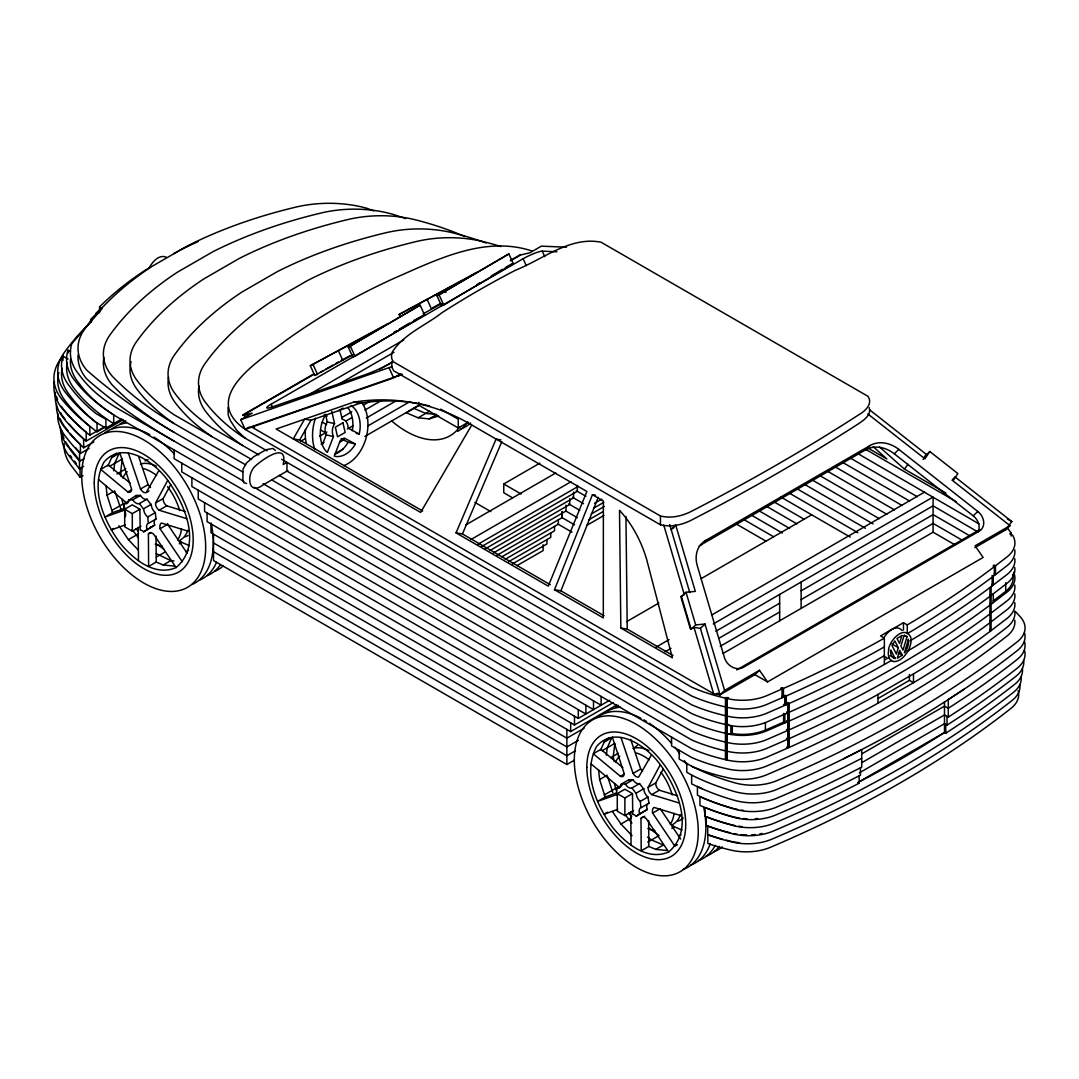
<?xml version="1.0" encoding="UTF-8"?>
<svg xmlns="http://www.w3.org/2000/svg" width="1079" height="1079" viewBox="0 0 1079 1079"><rect width="100%" height="100%" fill="white"/><g stroke="black" fill="none" stroke-linecap="round" stroke-linejoin="round"><path stroke-width="1.5" d="M140.971 526.201L132.299 531.205L124.692 526.808L124.692 509.234L132.299 504.851L139.906 509.234L140.149 530.045A6.906 3.992 60 0 1 143.669 531.799L154.688 525.095A6.906 3.992 60 0 1 155.929 518.905L155.322 512.579A6.906 3.992 60 0 1 151.316 504.945L146.987 499.186A6.906 3.992 60 0 1 140.432 495.396L136.089 495.49L128.495 500.562A6.906 3.992 60 0 1 124.49 503.569L123.883 509.18A6.906 3.992 60 0 1 125.124 516.814M944.489 701.741L944.489 732.493L945.757 733.221L961.564 722.863A1129.173 651.918 0 0 0 1014.786 684.234A40.948 23.644 0 0 0 1022.393 668.562M128.482 499.874L132.811 499.793A6.906 3.992 60 0 0 139.38 503.583L143.709 509.342A6.906 3.992 60 0 0 147.715 516.976L148.322 523.302A6.906 3.992 60 0 0 147.081 529.492M617.606 795.816A6.906 3.992 60 0 0 616.46 793.578L617.067 787.953A6.906 3.992 60 0 0 621.072 784.946L622.34 783.867L625.388 784.177A6.906 3.992 60 0 0 631.957 787.967L636.286 793.726A6.906 3.992 60 0 0 640.292 801.36L640.899 807.685A6.906 3.992 60 0 0 639.658 813.876L636.246 816.183A6.906 3.992 60 0 0 632.726 814.429L632.483 793.618L624.876 789.235L617.269 793.618L617.269 811.192L624.876 815.589L633.535 810.585M621.059 784.271L628.666 779.874L633.009 779.78A6.906 3.992 60 0 0 639.564 783.57L643.893 789.329A6.906 3.992 60 0 0 647.899 796.976L648.965 803.14L641.358 807.564M890.593 652.094L890.809 650.003L895.098 658.487M228.047 407.457L228.208 414.835A105.836 61.098 0 0 0 230.636 421.026L236.638 430.184L245.149 438.209M113.754 470.822L114.657 463.404L119.243 453.274L111.636 457.671L107.873 465.966M606.331 755.206L607.234 747.787L611.82 737.658L604.213 742.055L600.45 750.364M392.068 361.667L391.677 366.833L393.646 370.758L660.456 524.799C671.381 527.483 682.886 524.772 692.61 519.498A2077.952 1199.686 0 0 0 858.709 423.602C863.928 420.109 871.576 414.929 869.215 407.592M356.218 433.326L359.132 434.014L359.577 432.423A27.096 19.462 -76.9 0 0 351.039 405.434M898.294 647.643L896.393 654.049L892.05 645.687L894.801 640.926L898.294 647.643L891.955 643.988M906.967 636.772L903.015 650.138L900.925 646.132L904.135 635.302L906.967 636.772L904.431 635.302M888.543 649.868C889.19 640.71 904.162 624.404 910.676 637.082A16.104 9.293 -60 0 1 907.709 651.527C904.674 656.41 900.075 661.548 893.884 661.616M322.284 444.912L326.168 434.877A10.763 7.728 -76.9 0 1 327.261 421.943L325.534 414.269M331.792 411.355L334.557 423.642A10.763 7.728 -76.9 0 0 333.451 436.577L327.355 452.357L326.384 451.588A27.096 19.462 -76.9 0 1 325.211 415.402M592.438 494.695L603.377 501.007L603.309 617.916L554.498 589.727L592.438 494.695L595.635 495.234M554.498 589.727L560.891 590.806L598.211 497.325M471.752 425.018L420.635 512.444L276.143 429.024L353.656 402.157A269.184 214.842 -80.5 0 1 471.752 425.018L586.882 491.484L548.28 586.14L456.039 532.891L496.084 439.072L500.885 439.868M456.039 532.891L462.432 533.957L501.829 441.675M149.401 267.646C152.382 261.779 159.328 253.875 166.53 257.341M355.288 443.955L344.309 438.034L340.371 440.313L334.274 456.093L335.407 456.457A27.096 19.462 -76.9 0 0 354.559 445.398L355.288 443.955L347.991 442.255L347.276 443.698A27.096 19.462 -76.9 0 1 334.571 454.178M186.586 518.608L159.139 510.232A5.543 3.21 60 0 1 155.605 502.908L167.69 480.398M155.605 502.908L163.212 498.525L170.765 484.444M679.163 802.992L651.716 794.616A5.543 3.21 60 0 1 648.182 787.292L660.267 764.782M648.182 787.292L655.789 782.909L663.342 768.841M128.401 453.14L140.499 489.016A5.894 3.399 60 0 0 146.097 492.631L158.842 470.619M651.419 755.003L638.674 777.015A5.894 3.399 60 0 1 633.076 773.4L620.978 737.523M311.008 420.23L304.615 419.151L293.272 438.924L299.665 439.989L311.008 420.23L360.049 403.222A269.184 214.842 -80.5 0 1 419.623 403.802M974.876 547.66L1005.426 530.018L1010.011 525.662L952.973 480.843L957.869 473.56L929.815 451.521L924.919 458.804L867.88 413.985M883.903 637.851C886.938 632.038 896.312 623.5 902.084 630.541M879.56 446.976L904.404 469.082L908.059 464.253M924.029 457.469L926.726 454.718L869.499 409.737M923.071 459.546L926.726 454.718M952.042 480.371L953.863 477.957M1005.426 530.018L1011.819 521.575L954.78 476.756M902.246 655.25L897.337 658.23L899.684 650.327L902.246 655.25L898.443 653.051M699.219 546.028A28.135 22.753 46.5 0 1 701.121 544.76L705.72 540.404L870.187 445.452A28.135 22.753 46.5 0 1 898.847 449.417L977.817 511.473A13.164 10.642 46.5 0 1 979.246 531.151L743.269 667.388A13.164 10.642 46.5 0 1 724.481 657.731L697.29 565.787A28.135 22.753 46.5 0 1 705.72 540.404M673.997 527.631L671.084 529.317L675.683 524.96L695.321 591.373L686.028 592.277L681.442 596.633L691.099 629.286L695.685 624.93L704.978 624.026L724.616 690.439L720.017 694.795L713.624 693.73L251.259 426.771L402.44 374.346M701.121 544.76L865.601 449.808L870.187 445.452M663.747 525.055L684.329 594.664L680.809 596.525L690.466 629.178L693.986 627.317L700.379 628.383L704.978 624.026M865.601 449.808A28.135 22.753 46.5 0 1 894.262 453.773L898.847 449.417M925.229 455.877L929.815 451.521M717.103 693.109L720.017 694.795L754.922 674.645L759.508 670.288L767.533 681.928L983.131 557.452L975.106 545.812L1010.011 525.662M978.154 531.758A13.164 10.642 46.5 0 0 973.218 515.829L977.817 511.473M111.636 457.671L116.492 453.167M154.688 525.095L143.669 531.799M176.106 567.554C203.284 544.544 183.875 502.059 166.625 478.833C153.272 461.192 122.696 440.151 104.029 462.068C89.597 489.124 104.002 521.521 120.794 544.032C133.729 559.394 154.836 576.82 176.106 567.554L153.65 534.226A6.123 3.534 60 0 0 148.416 533.997L148.619 566.435L156.226 562.038L163.185 565.005L174.232 566.097M604.213 742.055L609.069 737.55M648.965 803.167L648.506 803.289A6.906 3.992 60 0 0 647.265 809.479L636.246 816.183M668.683 851.938C695.861 828.928 676.452 786.443 659.202 763.217C645.849 745.589 615.273 724.535 596.606 746.452C582.174 773.508 596.579 805.905 613.371 828.416C626.306 843.778 647.413 861.204 668.683 851.938L646.227 818.61A6.123 3.534 60 0 0 640.993 818.395L641.196 850.818L648.803 846.435L655.749 849.389L666.809 850.481M994.177 573.839L995.458 574.581L995.458 565.787L994.177 565.059L993.085 565.882L994.366 566.623L989.996 569.968A1129.173 651.918 0 0 1 915.734 619.885L907.264 624.889L907.264 633.683L915.734 628.666A1129.173 651.918 0 0 0 989.996 578.749L1007.166 565.612A40.948 23.644 0 0 0 1014.786 549.939M995.458 565.787L1007.166 556.831A40.948 23.644 0 0 0 1012.547 535.09L1009.809 533.957L1011.185 533.161A143.089 82.611 0 0 0 1007.327 528.009M910.083 640.791L915.734 637.46A1129.173 651.918 0 0 0 989.996 587.542L1007.166 574.406A40.948 23.644 0 0 0 1014.786 558.733M993.233 600.909L1005.709 591.373A39.168 22.605 0 0 0 1012.574 574.419M70.472 359.388A87.048 50.254 0 0 0 78.956 383.193A188.339 108.736 0 0 0 119.877 418.598L691.639 748.691A143.089 82.611 0 0 0 725.452 759.629L728.784 760.412A40.948 23.644 0 0 0 766.454 757.31L789.208 747.396A1129.173 651.918 0 0 0 875.662 704.52L915.734 681.388A1129.173 651.918 0 0 0 989.996 631.471L1007.166 618.334A40.948 23.644 0 0 0 1014.786 602.662M862.229 762.421L944.489 714.918L948.293 717.117L964.1 706.758A1129.173 651.918 0 0 0 1017.322 668.117A40.948 23.644 0 0 0 1024.497 650.394M859.329 772.874L944.489 723.712L947.025 725.169L962.832 714.811A1129.173 651.918 0 0 0 1016.054 676.182A40.948 23.644 0 0 0 1023.661 660.51M150.736 266.85L144.289 270.816A389.829 225.066 0 0 0 99.538 306.962L99.538 312.816M348.315 347.209L420.109 305.155L424.506 314.852L354.951 356.326L352.725 356.906L348.315 347.209L420.109 305.155M437.089 295.956L508.883 253.902L513.28 263.6L443.725 305.06L441.5 305.654L437.089 295.956L508.883 253.902M393.673 332.494L396.546 330.794M399.405 329.095L409.413 323.12M413.702 320.571L424.506 314.852M477.012 284.478L479.683 282.887M491.039 276.13L502.477 269.318M505.336 267.605L509.625 265.056M907.25 651.257L915.734 646.24A1129.173 651.918 0 0 0 989.996 596.323M54.449 381.521A87.048 50.254 0 0 0 62.461 408.82A290.413 167.663 0 0 0 89.705 435.147L104.434 427.014M58.792 372.619A87.048 50.254 0 0 0 66.278 402.224A266.58 153.906 0 0 0 96.139 431.249L97.043 431.775L105.648 426.812M91.607 321.353A389.829 225.066 0 0 0 64.254 352.604A87.048 50.254 0 0 0 66.278 393.444A266.58 153.906 0 0 0 96.139 422.469L105.931 428.12L121.684 419.016M55.515 392.203A87.048 50.254 0 0 0 63.728 418.328A279.731 161.499 0 0 0 83.73 438.964L86.199 441.082L123.235 419.691M56.526 404.059A87.048 50.254 0 0 0 65.01 427.85A266.945 154.122 0 0 0 76.043 440.434L83.703 447.772L93.846 441.918M57.794 413.581A87.035 50.241 0 0 0 66.278 437.373A255.278 147.378 0 0 0 76.542 449.484L80.426 453.423L89.179 448.378M60.289 427.324A87.035 50.241 0 0 0 68.813 447.623A232.106 133.998 0 0 0 77.553 458.804L79.671 461.151L84 458.656M61.854 431.007A87.048 50.254 0 0 0 70.081 457.145L79.455 468.839L83.717 466.384M64.133 443.59A87.048 50.254 0 0 0 72.617 467.396L80.089 477.269L82.975 475.596M109.586 466.33L122.278 459.007L120.713 471.793L121.226 476.662M116.91 473.991L125.784 468.866M314.11 373.766L242.856 414.916L246.97 417.29M510.461 260.417L520.644 254.536M314.11 374.224L242.856 415.361L252.162 413.122L240.752 419.704L245.149 429.415L691.639 687.188A143.089 82.611 0 0 0 699.583 690.412L702.321 691.423A143.089 82.611 0 0 0 725.452 698.126L728.487 697.722L727.111 698.518L727.111 760.021M510.461 260.862L520.644 254.981L529.951 252.742L541.361 246.147L566.502 247.199M125.029 508.196L112.621 512.633L107.05 495.18L113.389 491.525M272.474 406.958L271.207 404.18L523.14 258.731A13.285 1.821 -24.4 0 1 542.292 251.151L556.899 251.758M130.276 483.244L108.318 464.995L100.711 469.378L127.835 491.93L131.638 489.731M140.499 489.016L148.106 484.619L138.638 456.538M531.88 250.948C483.972 235.141 435.511 260.39 392.621 278.975A664.084 383.409 0 0 0 335.812 308.203A664.084 383.409 0 0 0 285.18 341.004C259.985 360.292 198.941 397.085 245.149 429.415L249.424 426.947M307.65 395.386L403.762 339.898M111.636 510.583L123.046 504.001M124.49 503.569L129.561 500.629M132.811 499.793L140.432 495.396M146.461 492.456L148.996 490.985M112.621 512.633L105.014 517.03L125.177 509.814M335.758 385.891L393.997 352.267M139.38 503.583L146.987 499.186M379.444 369.463L392.54 361.897M124.692 509.234L132.299 513.631L139.906 509.234M143.723 508.681L151.33 504.284M240.752 419.704L392.149 366.536M113.754 528.481L111.218 529.951L125.258 524.92M159.139 510.232L166.746 505.835L185.048 511.419M147.715 516.976L155.322 512.579M400.902 373.739L393.646 377.92L389.249 368.222M338.671 410.573L343.041 408.051M398.367 376.099L401.28 374.426M148.781 523.18L156.388 518.783M118.919 525.743L128.401 539.635L138.557 533.781M300.812 441.217L305.182 438.694M341.584 417.681L351.781 411.787M363.421 405.07L370.704 400.862M148.416 533.997L150.952 532.54M319.64 436.199L326.937 431.991M345.914 421.039L351.754 417.667M364.877 410.087L380.927 400.822M182.324 561.795L160.056 528.723L167.663 524.327A8.335 4.815 60 0 1 167.542 523.693M321.097 444.143L324.024 442.457M347.371 428.983L353.211 425.612M366.334 418.032L395.521 401.172M287.864 470.606L263.182 484.849C247.577 496.839 246.282 473.546 255.467 465.926C262.197 459.802 288.525 440.596 283.157 464.536L286.96 462.338L286.96 471.132M340.074 441.972L344.457 439.45M367.804 425.976L410.114 401.536M335.69 453.288L342.987 449.08M364.877 436.442L418.868 405.272L458.265 428.012L468.286 422.226M156.388 557.02L165.262 551.895M179.222 543.843L181.758 542.386L189.445 545.65M418.962 405.434L406.284 412.758L418.139 417.802L429.186 418.895L438.681 415.968M163.185 565.005L170.792 560.608L173.948 560.918M186.006 551.828L188.542 550.357M418.139 417.802L429.55 411.207M429.186 418.895L436.806 414.498L425.746 413.405L413.891 408.361M512.471 497.797L503.758 492.766L503.758 483.972L539.905 463.107M465.777 524.933L555.793 472.966M470.822 539.594L571.007 481.747M478.091 544.194L578.277 486.346M481.544 546.581L577.373 491.255M484.997 548.982L573.569 497.851L573.569 491.997M489.906 550.546L569.766 504.446L569.766 498.579M493.359 552.947L565.962 511.028L565.962 505.174M496.812 555.348L562.146 517.623L562.146 511.756M501.722 556.899L558.342 524.205L558.342 519.822M594.502 503.34L601.731 499.159M505.174 559.3L554.539 530.801L554.539 526.404M593.598 508.249L603.714 502.409M508.627 561.7L550.735 537.396L550.735 532.999M591.238 514.009L604.253 506.496M512.093 564.101L546.932 543.978L546.932 539.581M588.878 519.768L603.336 511.419M516.989 565.652L543.128 550.573L543.128 544.706M586.517 525.513L603.876 515.506M626.751 621.585L658.783 603.094M701.013 578.708L811.678 514.818M655.978 647.184L669.074 639.618M711.924 614.895L924.555 492.118M665.177 651.743L671.003 648.371M713.219 623.999L933.092 497.055L933.092 532.203L723.105 653.442M715.863 631.269L933.092 505.835L977.695 531.839M198.226 490.19L198.226 498.984L578.29 718.398L609.702 700.258M718.762 638.377L779.658 603.215M801.131 590.82L933.092 514.629L969.279 535.521M204.565 502.639L204.565 511.419L574.487 724.994L613.155 702.658M207.101 512.889L207.101 521.67L570.67 731.575L616.514 705.113M720.206 646.321L779.658 611.995M801.131 599.6L933.092 523.409L962.05 540.134M584.049 728.244L566.866 738.171L210.985 532.702L210.985 523.908M578.317 740.329L566.866 746.951L213.521 542.953M575.458 750.768L566.866 755.732L213.521 551.733M213.521 534.172L213.521 560.527L566.866 764.525L574.028 760.385M736.741 669.938L979.826 529.587M602.163 750.714L614.855 743.391L613.29 756.19L613.803 761.046M724.616 690.439L759.508 670.288M610.754 757.647L618.361 753.25M616.055 793.132L605.198 797.03L599.627 779.564L607.234 775.167M726.828 706.125L725.452 706.92A143.089 82.611 0 0 1 691.639 695.982L281.632 459.263M622.853 767.628L600.895 749.379L593.288 753.762L620.412 776.314L624.215 774.129M726.828 714.905L725.452 715.701A143.089 82.611 0 0 1 691.639 704.762L286.501 470.862M633.076 773.4L640.683 769.003L630.689 739.371M604.213 794.967L616.891 787.657M617.067 787.953L622.138 785.026M907.412 624.984L903.46 622.704L880.545 635.936L884.348 638.134L884.348 664.489M625.388 784.177L633.009 779.78M605.198 797.03L597.591 801.414L617.754 794.198M726.828 732.479L725.452 733.275A143.089 82.611 0 0 1 691.639 722.337L271.8 479.953M631.957 787.967L639.564 783.57M727.111 733.666L730.874 734.421L732.668 733.666A39.168 22.605 0 0 0 765.416 730.105L783.583 722.188L784.865 722.93L784.865 714.136L783.583 713.408L783.583 722.188M617.269 793.618L624.876 798.015L632.483 793.618M636.3 793.065L643.907 788.668M726.828 741.26L725.452 742.055A143.089 82.611 0 0 1 691.639 731.13L263.06 483.689M607.598 812.136L603.781 814.335L617.835 809.304M726.828 750.053L725.452 750.849A143.089 82.611 0 0 1 691.639 739.911L254.064 487.276M884.834 659.808L889.136 657.327M640.292 801.36L647.899 796.976M651.716 794.616L659.323 790.219L677.625 795.816M612.44 811.529L620.978 824.019L631.134 818.165M639.658 813.876L647.265 809.479M640.993 818.395L644.797 816.196M677.437 844.709L674.901 846.179L652.633 813.107L660.24 808.71L680.66 839.03M878.185 698.423L909.422 680.377L913.481 682.724L913.481 673.93M647.697 842.146L659.107 835.551L648.573 827.876M671.799 828.24L674.335 826.77L682.022 830.034M655.749 849.389L663.369 844.992L651.5 839.948L647.575 837.088M678.583 836.212L681.119 834.741M862.229 753.641L944.489 706.138L948.293 708.323L964.1 697.978A1129.173 651.918 0 0 0 1017.322 659.336A40.948 23.644 0 0 0 1024.497 641.6M944.489 732.493L857.886 782.491L859.167 783.233L859.167 775.909M400.349 317.253L399.095 314.475L476.621 272.394M467.274 277.964L399.095 314.475M352.941 354.735L314.717 375.438L310.32 365.727L387.847 323.646M310.32 365.727L378.5 329.216M314.717 375.438L317.509 373.86M320.301 372.268L323.093 370.69M325.885 369.112L332.858 365.147M335.65 363.569L338.442 361.991M423.143 313.841L441.716 303.482M884.348 638.134L875.662 643.017A1129.173 651.918 0 0 1 789.208 685.893L783.421 688.415L782.14 687.674L780.697 688.308L781.978 689.036L766.454 695.807A40.948 23.644 0 0 1 728.784 698.909L727.111 698.518M884.348 646.914L875.662 651.797A1129.173 651.918 0 0 1 789.208 694.674L766.454 704.6A40.948 23.644 0 0 1 728.784 707.689L727.111 707.298M884.348 655.695L875.662 660.591A1129.173 651.918 0 0 1 789.208 703.468L766.454 713.381A40.948 23.644 0 0 1 728.784 716.483L727.111 716.092M891.605 660.402L875.662 669.371A1129.173 651.918 0 0 1 789.208 712.248L787.926 711.52L786.47 712.14M173.679 253.632L179.748 250.341A389.829 225.066 0 0 1 198.158 241.588M432.895 307.636L440.057 303.806M341.261 360.426L349.852 355.827M686.783 763.473L686.783 772.254L691.639 775.059A194.584 112.351 0 0 0 735.595 791.851A40.948 23.644 0 0 0 776.597 789.531A1129.173 651.918 0 0 0 843.522 758.807L861.703 749.554L861.716 767.129L843.522 776.381A1129.173 651.918 0 0 1 776.597 807.105A40.948 23.644 0 0 1 735.595 809.425A194.584 112.351 0 0 1 701.863 797.462L697.425 795.142L697.425 786.362L701.863 788.682M861.716 758.335L843.522 767.587A1129.173 651.918 0 0 1 776.597 798.312A40.948 23.644 0 0 1 735.595 800.631A194.584 112.351 0 0 1 691.639 783.84L691.639 775.059M859.167 783.233L840.973 792.485A1129.173 651.918 0 0 1 774.061 823.21A40.948 23.644 0 0 1 733.059 825.529A178.44 103.018 0 0 1 705.019 816.304L705.019 807.51L715.188 811.314A178.44 103.018 0 0 0 733.059 816.749A40.948 23.644 0 0 0 739.83 818.138M785.026 703.98L785.026 695.2L786.308 695.942L786.308 704.722L785.026 703.98L783.583 704.614L784.865 705.356L784.865 696.575M786.47 703.36L787.926 702.726L789.208 703.468L789.208 747.396L787.926 746.655L786.47 747.288M787.751 712.882L766.454 722.161A40.948 23.644 0 0 1 728.784 725.263L727.111 724.872M786.47 720.934L787.926 720.3L789.208 721.042A1127.676 651.055 0 0 0 990.009 605.117M787.751 721.662L766.454 730.955A40.948 23.644 0 0 1 728.784 734.057M786.47 729.714L787.926 729.08L789.208 729.822A1127.676 651.055 0 0 0 990.009 613.897M787.751 730.456L766.454 739.735A40.948 23.644 0 0 1 728.784 742.838L727.111 742.446M786.47 738.508L787.926 737.874L789.208 738.616A1129.173 651.918 0 0 0 875.662 695.739L915.734 672.595A1129.173 651.918 0 0 0 989.996 622.677M787.751 739.236L766.454 748.529A40.948 23.644 0 0 1 728.784 751.631L727.111 751.24M245.149 429.415L392.068 378.473M511.055 264.193L513.28 263.6M246.605 483.486L243.867 482.704L242.896 480.452L243.004 469.19L246.605 462.891L253.916 456.579L266.149 449.714L272.92 448.419L275.428 450.469M353.656 402.157L360.049 403.222M251.259 426.771L254.455 427.311M620.843 628.032L672.365 657.785L646.55 559.057A134.012 106.956 -80.5 0 0 619.508 510.327L620.843 628.032L627.236 629.111L673.026 655.546M728.784 725.263L730.874 725.641L730.874 734.421M327.261 421.943L334.557 423.642M326.168 434.877L333.451 436.577M727.785 723.915L725.452 724.481A143.089 82.611 0 0 1 691.639 713.556L279.083 475.367M660.456 516.005C671.381 518.689 682.886 515.978 692.61 510.718A2077.952 1199.686 0 0 0 858.709 414.822C864.886 411.409 873.37 403.667 867.88 396.249L601.07 242.222C570.278 236.031 542.67 259.486 515.924 270.006A961.578 555.159 0 0 0 441.797 312.816C425.504 325.534 403.937 333.964 392.378 351.862C391.178 355.139 391.03 359.307 393.646 361.978L660.456 516.005L660.456 524.799M188.838 531.394L161.432 523.018A8.335 4.815 60 0 0 160.056 528.723M681.415 815.778L653.995 807.416A8.335 4.815 60 0 0 652.633 813.107M170.792 560.608L156.307 553.648M359.132 434.014L348.153 428.08A10.763 7.728 -76.9 0 0 342.164 419.245L340.101 410.033M341.139 438.56L347.991 442.255M1007.435 519.039L1011.819 521.575M868.204 448.19L886.871 458.966L873.235 446.746M904.404 469.082L945.905 493.049M865.398 449.188L956.156 501.587M857.805 453.585L979.071 523.922M849.996 457.86L917.298 496.718M842.712 462.446L909.664 501.101M834.903 466.721L902.098 505.511M827.067 470.983L894.464 509.895M933.092 532.203L954.807 544.733M819.784 475.569L886.83 514.278M991.992 575.512L993.273 576.253L993.273 585.034L991.992 584.292M811.988 479.845L879.264 518.689M804.138 484.107L873.086 523.908M989.807 594.745L991.088 595.487L1007.166 583.186A40.948 23.644 0 0 0 1014.786 567.514M796.841 488.679L865.452 528.292M989.807 603.539L991.088 604.28L1007.166 591.98A40.948 23.644 0 0 0 1013.599 572.207M789.059 492.968L857.872 532.702M989.807 612.319L991.088 613.061L1007.166 600.76A40.948 23.644 0 0 0 1014.786 585.088M781.021 497.122L850.252 537.086M989.807 621.113L991.088 621.841L1007.166 609.541A40.948 23.644 0 0 0 1014.786 593.882M773.562 501.6L804.381 519.39M989.807 629.893L991.088 630.635L991.088 586.706M766.265 506.172L796.868 523.841M758.982 510.758L789.585 528.427M751.699 515.33L782.302 532.999M744.402 519.916L773.562 536.735M735.662 523.652L766.265 541.321M890.135 655.546L895.206 658.473M440.758 409.116L458.265 419.218L458.265 428.012M576.267 490.702L585.951 496.286M572.463 497.284L583.537 503.677M568.66 503.88L579.733 510.273M565.895 511.068L577.305 517.65M503.758 483.972L521.184 494.047M561.876 517.529L574.541 524.839M557.519 523.801L572.045 532.19M324.253 414.498L327.112 416.143M474.827 502.355L490.81 511.581M322.351 422.186L326.627 424.654M754.922 674.645L767.533 681.928M320.503 429.914L326.06 433.124M782.14 696.454L783.421 697.196L783.421 688.415M99.538 306.962L102.195 308.486L71.821 343.648A87.048 50.254 0 0 0 78.956 374.4A188.339 108.736 0 0 0 119.877 409.804L243.854 481.382M299.665 439.989L422.685 511.014M462.432 533.957L550.357 584.724M560.891 590.806L603.957 615.664M267.039 450.847L242.613 436.739A237.663 137.208 0 0 1 207.047 404.423L204.605 401.213A87.048 50.254 0 0 1 205.023 363.596A389.829 225.066 0 0 1 272.38 300.839L307.839 280.365A389.829 225.066 0 0 1 416.534 241.48A87.048 50.254 0 0 1 481.693 241.237L487.249 242.64A237.663 137.208 0 0 1 500.926 246.538M258.812 454.879L212.172 427.958A237.663 137.208 0 0 1 176.605 395.629L174.178 392.419A87.048 50.254 0 0 1 174.596 354.802A389.829 225.066 0 0 1 241.939 292.058L277.397 271.584A389.829 225.066 0 0 1 386.093 232.7A87.048 50.254 0 0 1 451.251 232.457L456.808 233.86A237.663 137.208 0 0 1 486.049 242.991M68.017 353.157L68.017 350.23L70.553 351.7M251.528 459.452L174.137 414.781A237.663 137.208 0 0 1 138.557 382.452L136.129 379.242A87.048 50.254 0 0 1 136.547 341.625A389.829 225.066 0 0 1 203.891 278.868L239.363 258.394A389.829 225.066 0 0 1 348.045 219.509A87.048 50.254 0 0 1 413.203 219.28L418.773 220.682A237.663 137.208 0 0 1 464.671 236.53M62.946 360.48L62.946 356.097L68.017 359.024M405.596 218.605A370.542 213.939 0 0 0 392.136 214.087L386.579 212.684A87.048 50.254 0 0 0 321.421 212.927A389.829 225.066 0 0 0 212.725 251.812L177.266 272.286A389.829 225.066 0 0 0 109.91 335.029A87.048 50.254 0 0 0 109.492 372.66L111.933 375.87A370.542 213.939 0 0 0 174.137 423.561L245.567 464.806M373.685 210.877A675.292 389.883 0 0 0 366.766 208.234L361.209 206.831A87.048 50.254 0 0 0 296.051 207.074A389.829 225.066 0 0 0 187.355 245.958L151.896 266.432A389.829 225.066 0 0 0 84.553 329.176A87.048 50.254 0 0 0 84.135 366.793L86.563 370.003A675.292 389.883 0 0 0 174.137 432.342L242.64 471.901M1015.204 611.334A194.584 112.351 0 0 1 1021.341 618.092A40.948 23.644 0 0 1 1017.322 641.762A1127.946 651.217 0 0 1 776.597 780.751A40.948 23.644 0 0 1 735.595 783.057A194.584 112.351 0 0 1 691.639 766.265L679.177 759.076L679.177 750.283M671.718 824.855L674.335 826.77M179.141 540.471L181.758 542.386M157.332 544.45L163.914 549.265M894.262 453.773L973.218 515.829M591.117 763.999L618.119 786.389A8.672 5.004 60 0 1 618.699 787.683M98.54 479.615L125.542 502.005A8.672 5.004 60 0 1 126.122 503.286M631.903 823.129L625.739 815.468M620.978 824.019L632.038 835.685M138.22 537.585L132.218 529.695M128.401 539.635L138.355 550.142M70.081 448.351L79.455 460.045L79.455 468.839M74.478 461.07L76.353 463.538M167.663 524.327L187.153 553.271M612.805 792.633L607.693 776.718M121.603 511.109L114.657 490.783M542.292 251.151L544.814 256.694M523.14 258.731L526.282 265.663M444.602 289.765L445.856 292.53M439.328 295.363L443.725 305.06M427.122 299.382L431.519 309.093M350.554 346.615L354.951 356.326M338.347 350.635L342.744 360.346M313.234 364.877L317.631 374.588M612.346 737.078L624.067 773.225A5.597 3.237 60 0 1 620.412 776.314M119.769 452.694L131.49 488.841A5.597 3.237 60 0 1 127.835 491.93M669.681 524.542L689.791 592.56M700.379 628.383L720.017 694.795M686.028 592.277L695.685 624.93M693.986 627.317L713.624 693.73M598.589 769.84L599.627 779.564M106.012 485.456L107.05 495.18M628.666 779.874L628.679 780.549M136.089 495.49L136.102 496.165A6.906 3.992 60 0 1 136.035 496.812M625.955 516.436L627.236 629.111M631.053 844.911L630.797 812.5A5.57 3.21 60 0 0 630.622 811.813M138.476 560.527L138.22 528.117A5.57 3.21 60 0 0 138.045 527.429M648.641 820.485L648.803 846.435M156.064 536.101L156.226 562.038M1011.185 533.161L1011.185 536.088M1005.709 582.593L1005.709 591.373M994.366 566.623L994.366 575.417M993.273 593.814L993.273 602.608M992.181 577.076L992.181 585.87M989.996 587.542L989.996 631.471M948.293 717.117L948.293 699.543L964.1 689.184A1129.173 651.918 0 0 0 1017.322 650.556A40.948 23.644 0 0 0 1024.497 632.82M947.025 716.389L947.025 725.169M945.757 724.441L945.757 733.221M909.422 674.523L909.422 680.377M903.46 622.704L903.46 630.015M877.969 694.431L877.969 703.225M860.435 767.857L860.435 775.181L842.24 784.433A1129.173 651.918 0 0 1 775.329 815.158A40.948 23.644 0 0 1 734.327 817.477A186.505 107.671 0 0 1 701.795 806.202L699.961 805.393L699.961 796.612L701.863 797.462A186.505 107.671 0 0 0 733.059 808.346M801.131 582.026L801.131 608.394M787.926 702.726L787.926 746.655M787.751 704.101L787.751 748.03M782.14 687.674L781.978 697.83M779.658 594.421L779.658 620.789M765.416 722.782L765.416 730.105M732.304 726.275L732.304 733.599M726.828 697.331L726.828 758.834L725.452 759.629L725.452 698.126M671.556 737.105L671.556 745.899L691.639 757.485A143.089 82.611 0 0 0 725.452 768.423A40.948 23.644 0 0 0 766.454 766.103A1127.946 651.217 0 0 0 1007.179 627.128A40.948 23.644 0 0 0 1014.786 611.456M624.876 798.015L624.876 815.589M601.111 696.441L601.111 705.221L174.137 458.71L174.137 449.916M593.504 700.824L593.504 709.618L181.744 471.887L181.744 463.093M585.897 705.221L585.897 714.015L191.887 486.535L191.887 477.741M578.29 709.618L578.29 718.398M577.373 485.402L577.305 491.296M574.487 716.2L574.487 724.994M570.67 722.795L570.67 731.575M566.866 729.377L566.866 764.525M562.092 511.797L562.092 517.65M418.868 402.346L418.868 405.272M132.299 513.631L132.299 531.205M105.931 428.12L105.931 419.326L96.139 413.675A242.883 140.23 0 0 1 70.081 386.848A87.048 50.254 0 0 1 62.946 356.097M97.043 422.995L97.043 431.775M90.663 322.338L90.663 319.411A389.829 225.066 0 0 1 99.106 311.318M89.989 435.363L89.705 426.353A290.413 167.663 0 0 1 62.461 400.026A87.048 50.254 0 0 1 60.451 359.199A389.829 225.066 0 0 1 63.175 355.477M86.199 441.082L86.199 432.288L83.73 430.184A279.731 161.499 0 0 1 63.728 409.548M83.703 447.772L83.609 438.91A266.945 154.122 0 0 1 69.177 424.168M80.426 453.423L80.426 444.642L78.834 443.064A255.278 147.378 0 0 1 70.148 433.502M80.089 468.475L80.089 477.269M79.671 461.151L79.509 452.195A232.106 133.998 0 0 1 75.665 447.812M271.207 404.18A13.285 1.821 -24.4 0 0 272.758 406.77L364.216 375.047A27.568 3.776 -24.4 0 0 390.773 363.164M421.039 404.072A269.184 214.842 -80.5 0 1 429.55 405.947M467.558 422.213A87.642 50.605 60 0 1 457.712 431.357M459.951 426.61A87.642 50.605 60 0 1 391.542 420.837M470.66 423.008A87.642 50.605 60 0 1 460.827 429.064M632.982 748.448A43.039 24.857 60 0 1 648.857 750.498M680.458 814.605A43.039 24.857 60 0 1 673.026 824.316M633.805 748.516A43.039 24.857 60 0 1 637.595 745.36M683.263 817.976A43.039 24.857 60 0 1 677.639 821.227M654.805 830.533A43.039 24.857 60 0 1 647.872 828.564M631.714 816.614A43.039 24.857 60 0 1 628.679 813.08M616.473 790.853A43.039 24.857 60 0 1 614.49 783.556M615.475 762.435A43.039 24.857 60 0 1 619.751 756.096M636.017 752.926A43.039 24.857 60 0 1 649.18 759.872M661.036 772.281A43.039 24.857 60 0 1 672.23 794.953M674.065 813.431A43.039 24.857 60 0 1 670.248 824.221M719.356 846.408A87.642 50.605 60 0 1 706.044 856.267M722.229 846.921A87.642 50.605 60 0 1 713.651 851.87M615.286 706.732A87.642 50.605 60 0 1 618.24 705.248M715.269 845.329A87.642 50.605 60 0 1 698.437 860.651M607.679 711.128A87.642 50.605 60 0 1 620.519 707.163M710.333 843.495A87.642 50.605 60 0 1 690.83 865.048M642.585 771.391A5.894 3.399 60 0 1 640.683 769.003M659.323 790.219A5.543 3.21 60 0 1 655.789 782.909M597.307 717.333A87.642 50.605 60 0 1 640.966 718.25M643.893 719.868A87.642 50.605 60 0 1 646.577 721.487M649.288 723.24A87.642 50.605 60 0 1 671.597 743.404M674.888 747.342A87.642 50.605 60 0 1 679.743 753.749M684.329 760.547A87.642 50.605 60 0 1 686.891 764.728M703.764 807.47A87.642 50.605 60 0 1 683.223 869.445M140.405 464.064A43.039 24.857 60 0 1 156.28 466.101M187.881 530.207A43.039 24.857 60 0 1 180.449 539.932M145.018 460.976A43.039 24.857 60 0 1 148.012 459.681M188.056 535.535A43.039 24.857 60 0 1 185.062 536.829M162.228 546.149A43.039 24.857 60 0 1 155.295 544.18M138.112 531.07A43.039 24.857 60 0 1 136.102 528.697M124.409 507.939A43.039 24.857 60 0 1 121.914 499.159M122.898 478.051A43.039 24.857 60 0 1 127.174 471.698M143.44 468.542A43.039 24.857 60 0 1 156.617 475.488M167.501 486.629A43.039 24.857 60 0 1 179.653 510.569M181.501 529.047A43.039 24.857 60 0 1 177.684 539.837M150.696 526.903A6.906 3.992 60 0 1 151.276 527.402M223.313 565.814A87.642 50.605 60 0 1 215.018 571.25M119.958 424.155A87.642 50.605 60 0 1 125.663 420.864M220.21 565.018A87.642 50.605 60 0 1 207.411 575.646M112.351 428.552A87.642 50.605 60 0 1 126.216 422.981M216.528 562.321A87.642 50.605 60 0 1 199.804 580.043M150.561 487.452A5.894 3.399 60 0 1 148.106 484.619M166.746 505.835A5.543 3.21 60 0 1 163.212 498.525M104.73 432.949A87.642 50.605 60 0 1 149.86 434.648M154 437.103A87.642 50.605 60 0 1 174.461 454.003M211.187 523.086A87.642 50.605 60 0 1 192.197 584.427M361.478 401.995A37.657 27.056 -76.9 0 1 365.997 438.236A37.657 27.056 -76.9 0 1 343.581 465.683M314.825 449.484A37.657 27.056 -76.9 0 1 315.473 418.274M347.708 407.417A27.096 19.462 -76.9 0 1 352.28 430.723M306.315 443.496A37.657 27.056 -76.9 0 1 305.438 429.375M895.192 658.419A12.692 7.324 -60 0 1 890.701 652.04M894.032 661.508A16.104 9.293 -60 0 1 888.691 649.787M886.277 657.205A16.118 9.306 -60 0 1 883.903 656.491M199.022 385.918A87.048 50.254 0 0 0 207.047 413.203A237.663 137.208 0 0 0 242.613 445.533M168.594 377.137A87.048 50.254 0 0 0 176.605 404.423A237.663 137.208 0 0 0 212.172 436.739M131.085 361.64A87.048 50.254 0 0 0 138.557 391.245A237.663 137.208 0 0 0 174.137 423.561M103.908 357.365A87.048 50.254 0 0 0 111.933 384.65A370.542 213.939 0 0 0 174.137 432.342M78.079 355.004A87.048 50.254 0 0 0 86.563 378.796A675.292 389.883 0 0 0 174.137 441.136M95.734 313.544A389.829 225.066 0 0 1 99.281 310.064M68.017 350.23A87.048 50.254 0 0 0 75.152 380.995A219.334 126.634 0 0 0 110.827 413.014L113.7 414.835L113.7 423.629L110.827 421.808A219.334 126.634 0 0 1 75.152 389.775A87.048 50.254 0 0 1 67.127 362.49M964.1 689.184A1126.476 650.367 0 0 1 843.522 758.807M96.139 422.469A242.883 140.23 0 0 1 70.081 395.629A87.048 50.254 0 0 1 62.056 368.344M691.639 766.265A143.089 82.611 0 0 0 725.452 777.204A40.948 23.644 0 0 0 766.454 774.884A1127.946 651.217 0 0 0 1007.179 635.909A40.948 23.644 0 0 0 1014.786 620.236M62.879 408.482A87.048 50.254 0 0 1 61.301 406.338M57.632 399.662A87.048 50.254 0 0 1 56.405 396.222M64.605 426.448A87.035 50.241 0 0 0 66.278 428.579A255.278 147.378 0 0 0 68.166 431.047M63.836 425.369A87.035 50.241 0 0 1 62.434 423.184M61.8 422.078A87.035 50.241 0 0 1 60.168 418.692M757.66 818.489A40.948 23.644 0 0 1 755.3 818.705M746.924 818.813A40.948 23.644 0 0 1 743.35 818.57M65.01 419.07A87.048 50.254 0 0 1 62.569 415.86M61.854 414.768A87.048 50.254 0 0 1 60.532 412.556M743.444 810.383A40.948 23.644 0 0 1 741.098 810.086M737.658 809.466A40.948 23.644 0 0 1 734.327 808.697M945.541 731.859A1127.946 651.217 0 0 1 858.277 782.342M730.618 824.491A170.388 98.378 0 0 1 708.053 817.396L706.286 816.722L706.286 825.516L708.053 826.19A170.388 98.378 0 0 0 731.791 833.581A40.948 23.644 0 0 0 772.793 831.262A1127.946 651.217 0 0 0 1013.518 692.286A40.948 23.644 0 0 0 1021.125 676.614M742.082 826.622A40.948 23.644 0 0 1 738.562 826.19M735.123 825.583A40.948 23.644 0 0 1 731.791 824.801M69.218 447.299A87.048 50.254 0 0 1 65.603 441.837M63.971 438.465A87.048 50.254 0 0 1 62.744 435.039M762.044 833.474A40.948 23.644 0 0 1 759.778 833.919M755.125 834.593A40.948 23.644 0 0 1 751.564 834.89M746.776 834.998A40.948 23.644 0 0 1 740.814 834.674M737.294 834.242A40.948 23.644 0 0 1 733.855 833.635M730.523 832.853A162.376 93.752 0 0 1 707.73 825.974L707.73 834.768A162.376 93.752 0 0 0 730.523 841.633A40.948 23.644 0 0 0 771.525 839.314A1127.946 651.217 0 0 0 1012.25 700.338A40.948 23.644 0 0 0 1019.857 684.666M71.754 457.55A87.048 50.254 0 0 1 70.175 455.392M729.256 840.905A154.391 89.139 0 0 1 726.032 840.123M722.849 839.3A154.391 89.139 0 0 1 719.693 838.423L707.851 834.701L707.851 843.481L710.427 844.371A154.391 89.139 0 0 0 729.256 849.699A40.948 23.644 0 0 0 770.258 847.379A1127.946 651.217 0 0 0 1010.983 708.39A40.948 23.644 0 0 0 1018.144 690.668M739.547 842.726A40.948 23.644 0 0 1 730.348 841.188M901.882 635.544L899.535 643.448L896.973 638.525L901.882 635.544M908.356 639.442L904.377 652.903L905.996 650.543A12.692 7.324 -60 0 0 908.639 641.681L908.356 639.442M342.96 422.793L335.353 427.176L337.525 436.86L345.132 432.463L342.96 422.793M574.311 760.034A87.642 50.605 60 0 0 667.267 875.689A87.642 50.605 60 0 0 667.267 751.739A87.642 50.605 60 0 0 574.311 760.034M586.828 767.263A69.946 40.382 60 0 0 661.009 859.558A69.946 40.382 60 0 0 661.009 760.641A69.946 40.382 60 0 0 586.828 767.263M81.734 475.65A87.642 50.605 60 0 0 174.69 591.305A87.642 50.605 60 0 0 174.69 467.355A87.642 50.605 60 0 0 81.734 475.65M94.251 482.879A69.946 40.382 60 0 0 168.445 575.174A69.946 40.382 60 0 0 168.445 476.257A69.946 40.382 60 0 0 94.251 482.879"/></g></svg>
